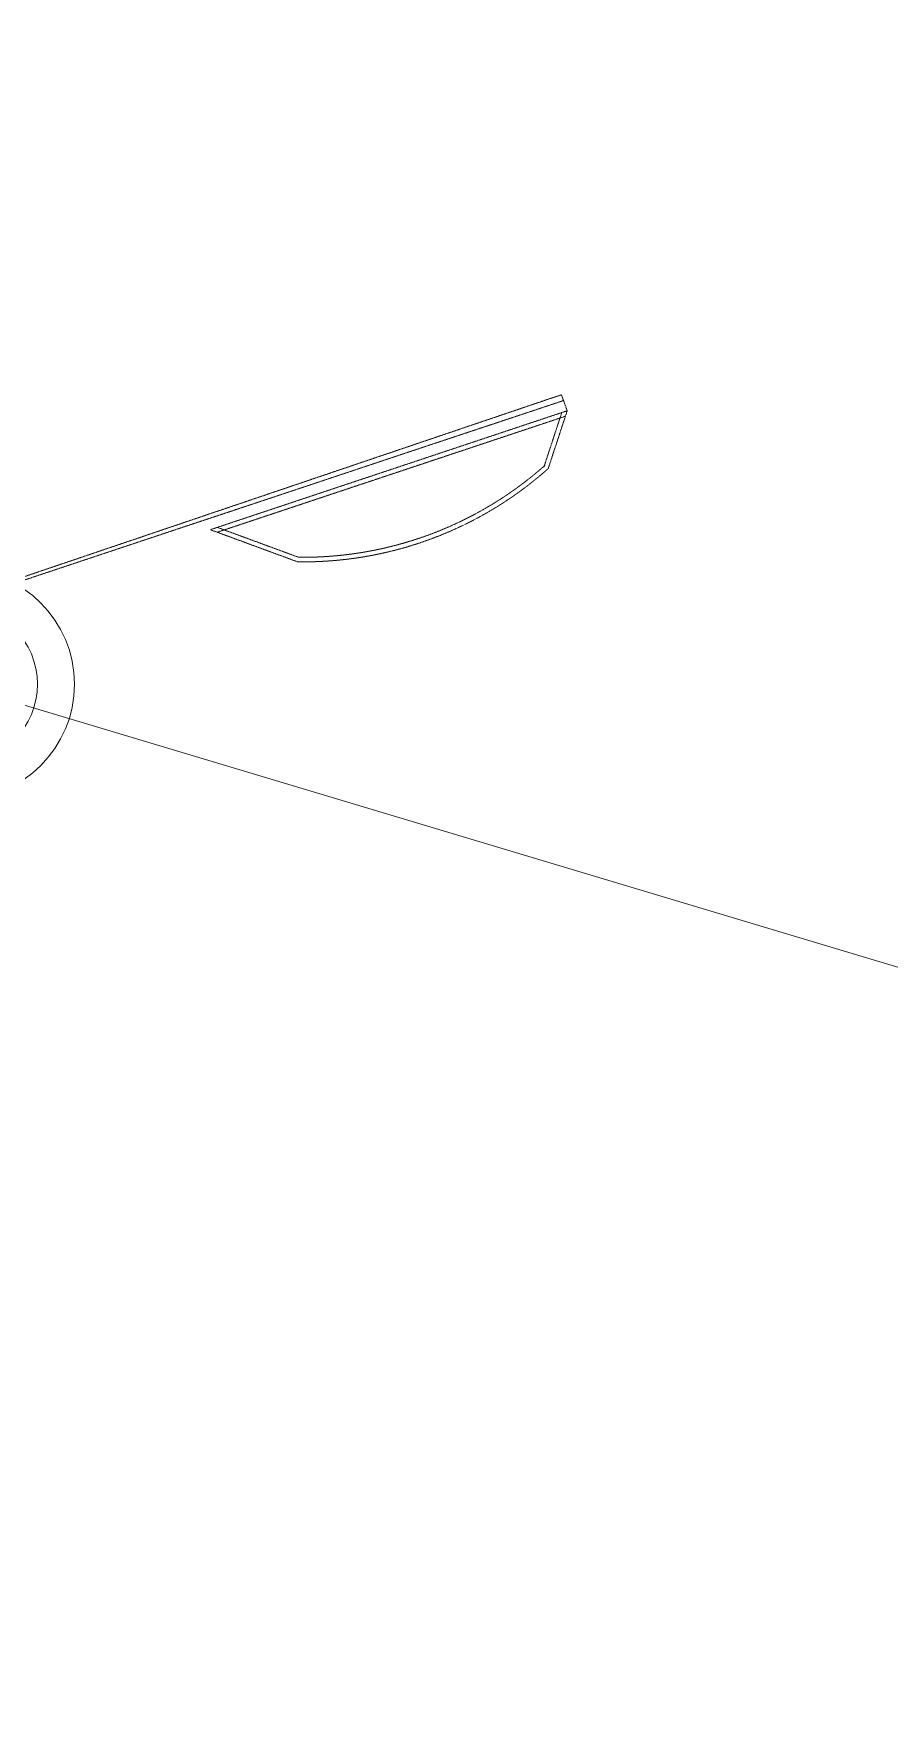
# Model space of a CAD drawing. Header units: millimetres. Extents: x 2402294 to 3337895, y 3394997 to 3969149.
# Drawn here: x 2497075 to 2500511, y 3448376 to 3455118 of the extents above; entities that cross this region are included whole.
import ezdxf

# ---------------------------------------------------------------- set-up
doc = ezdxf.new("R2010")
doc.units = ezdxf.units.MM
doc.header["$MEASUREMENT"] = 0
doc.linetypes.add('HIDDEN', pattern=[0.375, 0.25, -0.125])
doc.layers.add('2', color=2, linetype='HIDDEN')
doc.layers.add('ups wire', color=3, linetype='Continuous')
doc.layers.add('electrical poles', color=10, linetype='Continuous', lineweight=5)

# ---------------------------------------------------------------- blocks, each defined once
blk = doc.blocks.new('streetlight')
at = {"layer": '2', "lineweight": 0}
for p, q in [((-2438.7, 1148.1), (-2461.9, 1083.8)), ((-171.9, 380.9), (-2438.7, 1148.1)), ((-2461.9, 1083.8), (-1029.1, 606.5)), ((-2385.6, 851.8), (-2461.9, 1083.8)), ((-2447, 1124.9), (-164.9, 365.5)), ((-2454.7, 1062), (-1056.8, 596.3)), ((-2368.2, 857.6), (-2440.2, 1076.5)), ((-1057.1, 615.8), (-1382.9, 495.9)), ((-1029.1, 606.5), (-1379.5, 477.5)), ((-22.8, -13.8), (-198, 389.7)), ((0, 0), (-171.9, 380.9))]:
    blk.add_line(p, q, dxfattribs=at)
for radius in [164.6, 150.3]:
    blk.add_circle((0, 0), radius, dxfattribs=at)
for radius, end in [(1481.8, 270.83057), (1463.4, 270.70818)]:
    blk.add_arc((-1401, 1959.2), radius, 228.35706, end, dxfattribs=at)
at = {"layer": 'electrical poles', "lineweight": 0, "ltscale": 3}
for radius in [460.8, 312]:
    blk.add_circle((-22.8, -13.8), radius, dxfattribs=at)

msp = doc.modelspace()

# ---------------------------------------------------------------- linework, layer by layer
at = {"layer": 'electrical poles', "ltscale": 5}
msp.add_lwpolyline([(2521196.3, 3469640), (2521794.4, 3470952), (2519201.1, 3483452.6), (2513004.7, 3492825.3), (2490647.9, 3492811.3), (2479721.5, 3493030), (2479721.5, 3473886.1), (2479721.5, 3464277.2), (2473239.3, 3455653), (2486336.7, 3448134.4), (2496746.9, 3452509.8), (2508642.7, 3448942.6), (2526729.7, 3451850.1), (2521132.7, 3467725)], dxfattribs=at)

# ---------------------------------------------------------------- block references
at = {"layer": 'ups wire', "xscale": -1}
msp.add_blockref('streetlight', (2496755.7, 3452520.3), dxfattribs=at)

doc.saveas('drawing.dxf')
